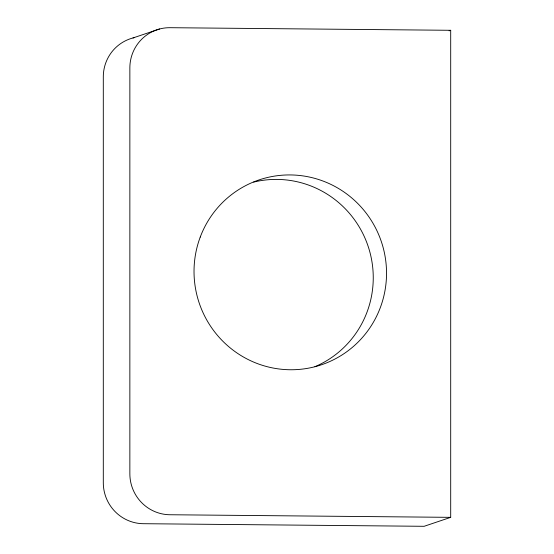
<?xml version="1.0" encoding="UTF-8"?>
<svg xmlns="http://www.w3.org/2000/svg" width="554" height="554" viewBox="0 0 554 554"><rect width="100%" height="100%" fill="white"/><g stroke="black" fill="none" stroke-linecap="round" stroke-linejoin="round"><path stroke-width="0.83" d="M133.029 37.942L159.587 28.988M449.086 30.837L450.7 30.297L450.7 517.346L424.142 526.3L143.403 523.703A40.65 40.04 71.4 0 1 103.3 482.749L103.3 76.874A40.65 40.04 71.4 0 1 134.58 37.568M450.7 30.297L169.96 27.7A40.65 40.04 71.4 0 0 129.858 67.92L129.858 473.795A40.65 40.04 71.4 0 0 169.96 514.749L450.7 517.346M253.656 182.1A97.559 96.105 71.4 0 1 368.216 246.558A97.559 96.105 71.4 0 1 314.928 366.693M200.236 237.091A97.559 96.105 71.4 0 0 305.85 368.611A97.559 96.105 71.4 0 0 364.754 211.316A97.559 96.105 71.4 0 0 200.236 237.091"/></g></svg>
